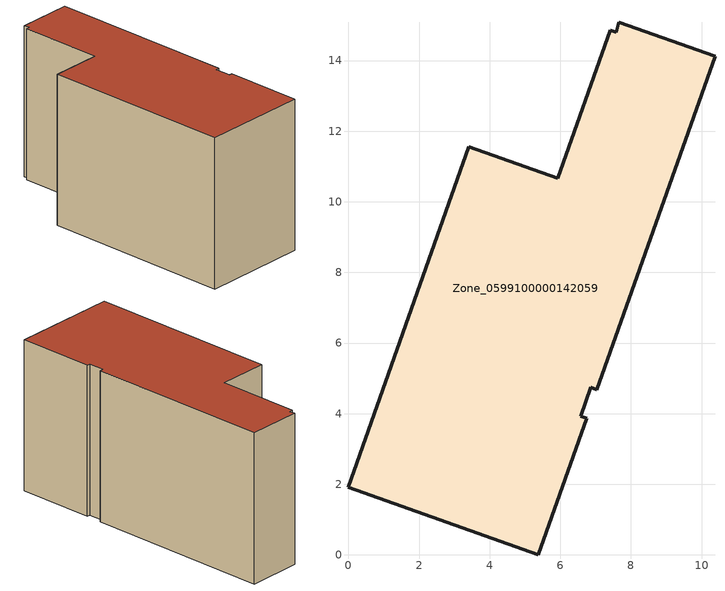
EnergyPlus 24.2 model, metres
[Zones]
Zone_0599100000142059
 floor ground (C_G): 7.66,15.09 10.38,14.12 7.03,4.68 6.86,4.74 6.58,3.93 6.74,3.87 5.37,0 0,1.91 3.41,11.56 5.92,10.67 7.41,14.86 7.58,14.8 z0.56
 wall outside (C_F): 3.41,11.56 0,1.91 5.37,0 6.74,3.87 6.58,3.93 6.86,4.74 7.03,4.68 10.38,14.12 7.66,15.09 7.58,14.8 7.41,14.86 5.92,10.67 3.41,11.56 z0.56:8.65
 roof outside (C_R): 10.38,14.12 7.66,15.09 7.58,14.8 7.41,14.86 5.92,10.67 3.41,11.56 0,1.91 5.37,0 6.74,3.87 6.58,3.93 6.86,4.74 7.03,4.68 z8.65
[BUILDING]
Pand.0599100000142059: North Axis=0; Terrain=City; Loads Convergence Tolerance Value=0.04; Temperature Convergence Tolerance Value=0.4; Solar Distribution=FullExterior; Maximum Number of Warmup Days=25; Minimum Number of Warmup Days=1
[Site:Location]
Rotterdam.The.Hague.AP_ZH_NLD Design_Conditions: Latitude=51.96; Longitude=4.45; Time Zone=1; Elevation=-4.5
[SITE:GROUNDTEMPERATURE:BUILDINGSURFACE]
18, 18, 18, 18, 18, 18, 18, 18, 18, 18, 18, 18
[MATERIAL] Thermal Absorptance=0.9; Solar Absorptance=0.7; Visible Absorptance=0.7
Name | Roughness | Thickness | Conductivity | Density | Specific Heat
G.TC.1975-1991 | MediumSmooth | 0.15 | 0.288461 | 540 | 1210
F.TC.1975-1991 | Rough | 0.3 | 0.230769 | 1920 | 840
R.TC.1975-1991 | MediumRough | 0.2 | 0.153846 | 1500 | 1000
[CONSTRUCTION]
C_G: G.TC.1975-1991
C_F: F.TC.1975-1991
C_R: R.TC.1975-1991
[ZONE]
Zone_0599100000142059: Type=1; Multiplier=1; Ceiling Height=Autocalculate; Volume=Autocalculate; Floor Area=autocalculate; Part of Total Floor Area=Yes
[ZONEINFILTRATION:DESIGNFLOWRATE]
Infil_Zone_0599100000142059: Zone or ZoneList or Space or SpaceList=Zone_0599100000142059; Schedule=AlwaysOn; Design Flow Rate Calculation Method=Flow/Area; Flow Rate per Floor Area=0.003; Constant Term Coefficient=1; Temperature Term Coefficient=0; Velocity Term Coefficient=0; Velocity Squared Term Coefficient=0
[HVACTEMPLATE:ZONE:IDEALLOADSAIRSYSTEM]
Zone_0599100000142059: Maximum Heating Supply Air Temperature=50; Minimum Cooling Supply Air Temperature=13; Maximum Heating Supply Air Humidity Ratio=0.0156; Minimum Cooling Supply Air Humidity Ratio=0.0077; Heating Limit=NoLimit; Cooling Limit=NoLimit; Dehumidification Control Type=ConstantSensibleHeatRatio; Cooling Sensible Heat Ratio=0.7; Dehumidification Setpoint=60; Humidification Control Type=None; Humidification Setpoint=30; Outdoor Air Method=None; Outdoor Air Flow Rate per Person=0.00944; Outdoor Air Flow Rate per Zone Floor Area=0; Outdoor Air Flow Rate per Zone=0; Demand Controlled Ventilation Type=None; Outdoor Air Economizer Type=NoEconomizer; Heat Recovery Type=None; Sensible Heat Recovery Effectiveness=0.7; Latent Heat Recovery Effectiveness=0.65
[ZONECONTROL:THERMOSTAT]
ThermostatControl_Zone_0599100000142059: Zone or ZoneList=Zone_0599100000142059; Control Type Schedule=DualSetpointControlType; Control 1=Thermostat_Zone_0599100000142059; Temperature Difference Between Cutout And Setpoint=0
[THERMOSTATSETPOINT:DUALSETPOINT]
Thermostat_Zone_0599100000142059: Heating Setpoint Temperature Schedule=HeatingSetpoint_Zone_0599100000142059; Cooling Setpoint Temperature Schedule=CoolingSetpoint_Zone_0599100000142059
[SCHEDULE:COMPACT]
HeatingSetpoint_Zone_0599100000142059: Through: 12/31, For: AllDays, Until: 24:00, 21
CoolingSetpoint_Zone_0599100000142059: Through: 12/31, For: AllDays, Until: 24:00, 24
DualSetpointControlType: Through: 12/31, For: AllDays, Until: 24:00, 4
AlwaysOn: Through: 12/31, For: AllDays, Until: 24:00, 1
